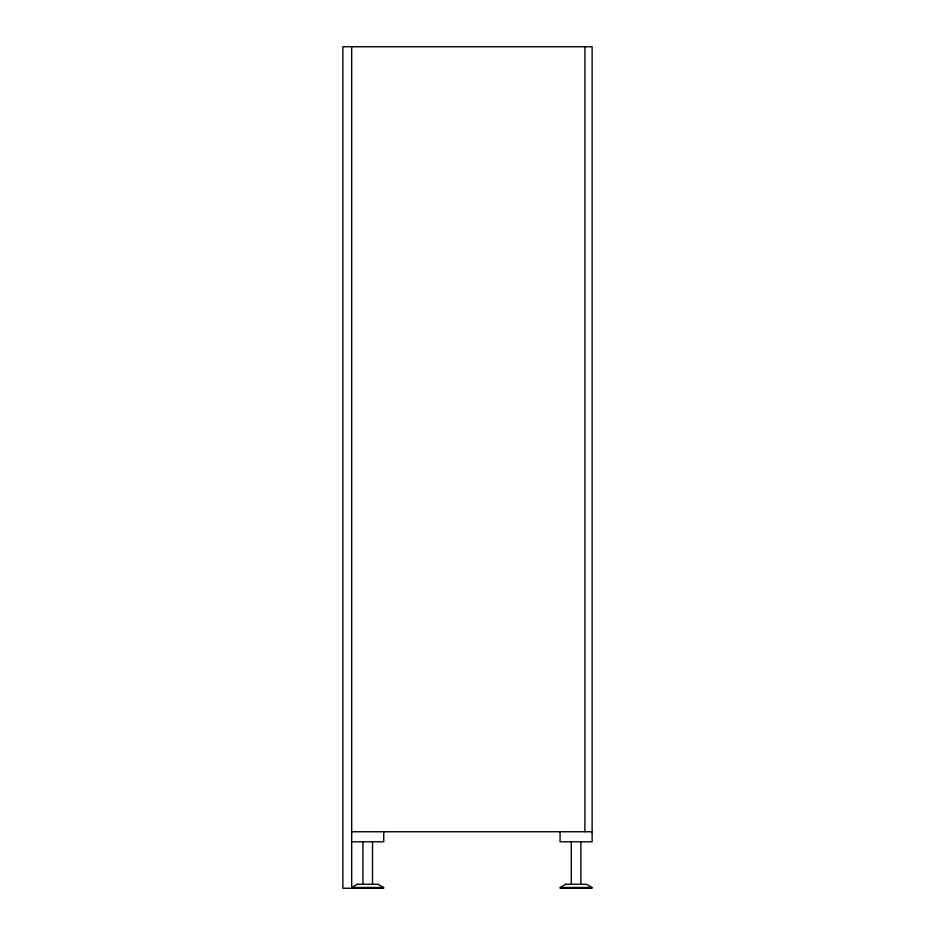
<?xml version="1.0" encoding="UTF-8"?>
<svg xmlns="http://www.w3.org/2000/svg" width="935" height="935" viewBox="0 0 935 935"><rect width="100%" height="100%" fill="white"/><g stroke="black" fill="none" stroke-linecap="round" stroke-linejoin="round"><path stroke-width="1.4" d="M351.689 831.753L592.124 831.753M351.689 841.769L383.747 841.769L383.747 831.753M383.747 888.25L342.876 888.25L342.876 46.75L592.124 46.75L592.124 841.769L560.065 841.769L560.065 831.753M560.065 888.25L592.124 888.25M584.913 46.75L584.913 831.753M580.904 841.769L580.904 884.241M576.089 887.479L576.089 888.25M571.285 841.769L571.285 884.241M372.527 841.769L372.527 884.241M367.724 887.479L367.724 888.25M362.92 841.769L362.92 884.241M351.689 46.75L351.689 888.25M357.462 884.241L351.689 887.479L383.747 887.479L377.974 884.241L357.462 884.241M565.839 884.241L560.065 887.479L592.124 887.479L586.35 884.241L565.839 884.241"/></g></svg>
